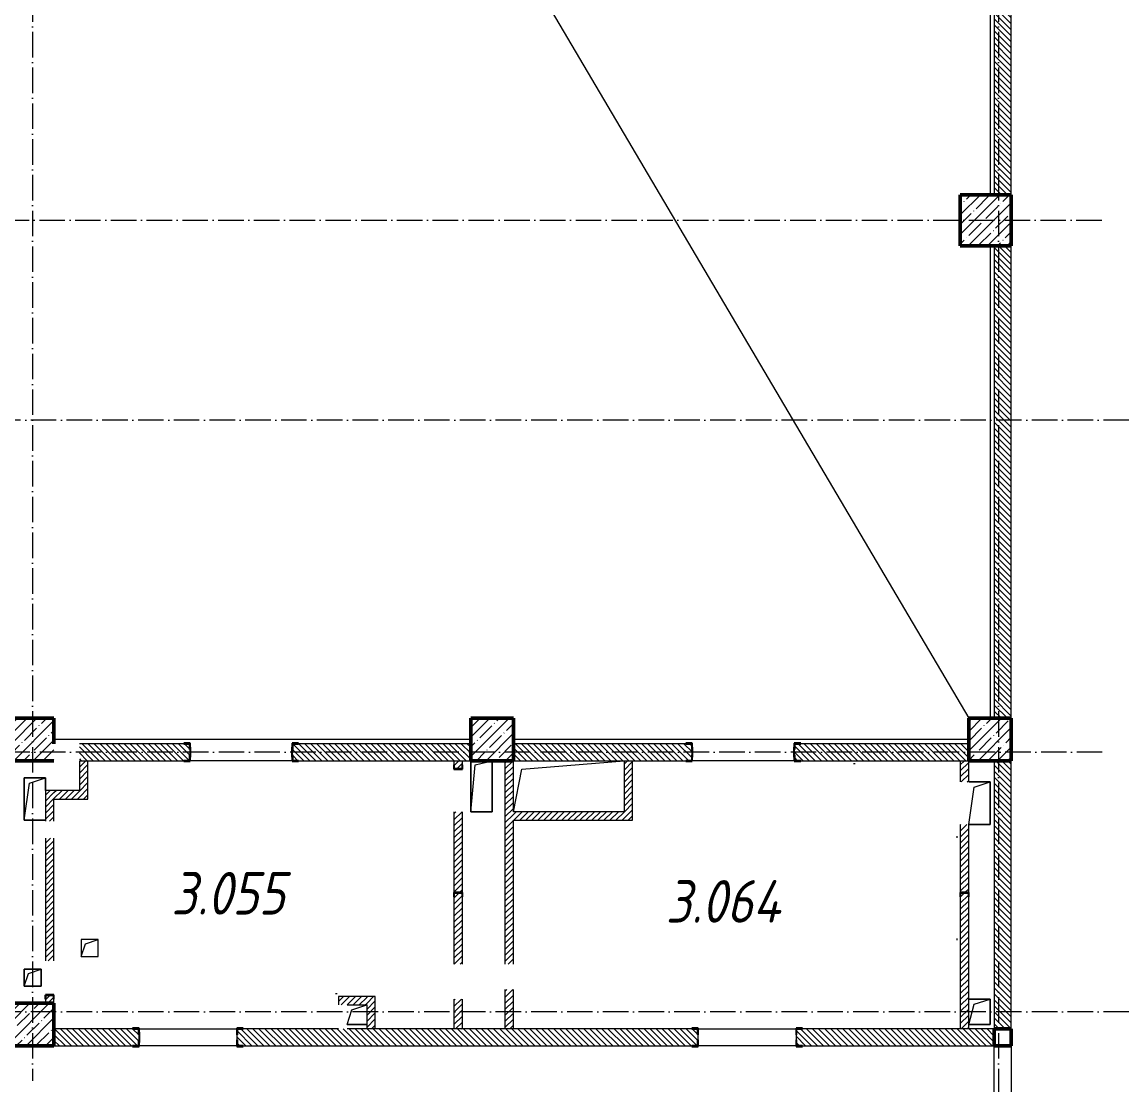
# Model space of a CAD drawing. Header units: millimetres. Extents: x -135211 to 49383, y -8033 to 228499.
# Drawn here: x -52317 to -39392, y 136453 to 148942 of the extents above; entities that cross this region are included whole.
import ezdxf

# ---------------------------------------------------------------- set-up
doc = ezdxf.new("R2010")
doc.units = ezdxf.units.MM
doc.linetypes.add('50_200_ШТРИХ_1Т_ш5_п1_п1_', pattern=[700, 500, -100, 0, -100])
for name, color, linetype, lineweight in [('A-DETL-____-OTLN-4', 7, 'Continuous', 18), ('A-FLOR-____-OTLN', 7, 'Continuous', 9), ('A-GENM-____-MCUT', 7, 'Continuous', 25), ('A-GENM-____-OTLN', 7, 'Continuous', 9), ('A-GENM-____-OTLN-1', 7, 'Continuous', 25), ('A-WALL-____-MCUT-3', 7, 'Continuous', 9), ('A-WALL-____-PATT-1', 7, 'Continuous', 9), ('A-WALL-FNSH-MCUT-1', 7, 'Continuous', 9), ('I-WALL-____-OTLN', 7, 'Continuous', 9), ('S-COLS-____-MCUT', 7, 'Continuous', 50), ('S-COLS-____-OTLN', 7, 'Continuous', 9), ('S-GRID-____-OTLN-1', 7, '50_200_ШТРИХ_1Т_ш5_п1_п1_', 9), ('Марки помещений', 7, 'Continuous', 9)]:
    doc.layers.add(name, color=color, linetype=linetype, lineweight=lineweight)
doc.styles.add('ISOCPEUR_I_2', font='isocpeui.ttf', dxfattribs={"width": 0.85, "height": 2.3})
pattern_1 = [(45, (-129942.255, 127932.027), (-35.35534, 35.35534), [])]
pattern_2 = [(135, (-129942.255, 127932.027), (-35.35534, -35.35534), [])]

# ---------------------------------------------------------------- blocks, each defined once
blk = doc.blocks.new('BSC_Колонна _Прямоугольная - 500х500-V13-АР1_План отверстий 3 этажа в осях 1-64_А-ГГ')
at = {"layer": 'S-COLS-____-OTLN'}
h = blk.add_hatch(dxfattribs=at)
h.set_pattern_fill('FP_49', color=256, style=0, pattern_type=2)
h.set_pattern_definition([(45, (-89000, -12581.04), (-114.04925, 114.04925), []), (45, (-88885.95, -12581.04), (-114.04925, 114.04925), [201.613, -40.323, 3.353, -36.97])])
h.paths.add_polyline_path([(-250, -250), (250, -250), (250, 250), (-250, 250)], flags=0)
at = {"layer": 'S-COLS-____-MCUT'}
for p, q in [((250, 250), (-250, 250)), ((-250, 250), (-250, -250)), ((250, -250), (250, 250)), ((-250, -250), (250, -250))]:
    blk.add_line(p, q, dxfattribs=at)
blk = doc.blocks.new('BSC_Колонна _Прямоугольная - 600х600-V20-АР1_План отверстий 3 этажа в осях 1-64_А-ГГ')
at = {"layer": 'S-COLS-____-OTLN'}
h = blk.add_hatch(dxfattribs=at)
h.set_pattern_fill('FP_57', color=256, style=0, pattern_type=2)
h.set_pattern_definition([(45, (-88950, -18681.04), (-114.04925, 114.04925), []), (45, (-88835.95, -18681.04), (-114.04925, 114.04925), [201.613, -40.323, 3.353, -36.97])])
h.paths.add_polyline_path([(-300, -300), (300, -300), (300, 300), (-300, 300)], flags=0)
at = {"layer": 'S-COLS-____-MCUT'}
for p, q in [((300, 300), (-300, 300)), ((-300, 300), (-300, -300)), ((300, -300), (300, 300)), ((-300, -300), (300, -300))]:
    blk.add_line(p, q, dxfattribs=at)
blk = doc.blocks.new('BSC_Колонна _Прямоугольная - 500х500-V23-АР1_План отверстий 3 этажа в осях 1-64_А-ГГ')
at = {"layer": 'S-COLS-____-OTLN'}
h = blk.add_hatch(dxfattribs=at)
h.set_pattern_fill('FP_60', color=256, style=0, pattern_type=2)
h.set_pattern_definition([(45, (-77750, -12581.04), (-114.04925, 114.04925), []), (45, (-77635.95, -12581.04), (-114.04925, 114.04925), [201.613, -40.323, 3.353, -36.97])])
h.paths.add_polyline_path([(-250, -250), (250, -250), (250, 250), (-250, 250)], flags=0)
at = {"layer": 'S-COLS-____-MCUT'}
for p, q in [((250, 250), (-250, 250)), ((-250, 250), (-250, -250)), ((250, -50), (250, 250)), ((-250, -250), (250, -250))]:
    blk.add_line(p, q, dxfattribs=at)
blk = doc.blocks.new('BSC_Колонна _Прямоугольная - 500х500-V24-АР1_План отверстий 3 этажа в осях 1-64_А-ГГ')
at = {"layer": 'S-COLS-____-OTLN'}
h = blk.add_hatch(dxfattribs=at)
h.set_pattern_fill('FP_61', color=256, style=0, pattern_type=2)
h.set_pattern_definition([(45, (-83150, -12581.04), (-114.04925, 114.04925), []), (45, (-83035.95, -12581.04), (-114.04925, 114.04925), [201.613, -40.323, 3.353, -36.97])])
h.paths.add_polyline_path([(-250, -250), (250, -250), (250, 250), (-250, 250)], flags=0)
at = {"layer": 'S-COLS-____-MCUT'}
for p, q in [((250, 250), (-250, 250)), ((-250, 250), (-250, -250)), ((250, -250), (250, 250)), ((-250, -250), (250, -250))]:
    blk.add_line(p, q, dxfattribs=at)
blk = doc.blocks.new('BSC_Колонна _Прямоугольная - 500х500-V158-АР1_План отверстий 3 этажа в осях 1-64_А-ГГ')
at = {"layer": 'S-COLS-____-OTLN'}
h = blk.add_hatch(dxfattribs=at)
h.set_pattern_fill('FP_182', color=256, style=0, pattern_type=2)
h.set_pattern_definition([(45, (-77750, -9231.04), (-114.04925, 114.04925), []), (45, (-77635.95, -9231.04), (-114.04925, 114.04925), [201.613, -40.323, 3.353, -36.97])])
h.paths.add_polyline_path([(-250, -250), (250, -250), (250, 250), (-250, 250)], flags=0)
at = {"layer": 'S-COLS-____-MCUT'}
for p, q in [((250, 250), (-250, 250)), ((-250, 250), (-250, -250)), ((250, -250), (250, 250)), ((-250, -250), (250, -250))]:
    blk.add_line(p, q, dxfattribs=at)
blk = doc.blocks.new('154_Стойка_СКБ_Уголок - СМ-2180_200-28268025-АР1_План отверстий 3 этажа в осях 1-64_А-ГГ')
at = {"layer": 'A-GENM-____-MCUT'}
for p, q in [((125, 156), (125, 81)), ((200, 156), (125, 156)), ((131, 81), (131, 150)), ((131, 150), (200, 150)), ((200, 150), (200, 156)), ((125, 81), (131, 81)), ((131, 19), (125, 19)), ((125, 19), (125, -56)), ((131, -50), (131, 19)), ((125, -56), (200, -56)), ((200, -50), (131, -50)), ((200, -56), (200, -50))]:
    blk.add_line(p, q, dxfattribs=at)
blk = doc.blocks.new('Стойка_Влож_Полоса боковая - Полоса-V165-АР1_План отверстий 3 этажа в осях 1-64_А-ГГ')
at = {"layer": 'A-GENM-____-OTLN'}
for p, q in [((-5, 60), (0, 60)), ((-5, -60), (-5, 60)), ((0, -60), (-5, -60))]:
    blk.add_line(p, q, dxfattribs=at)
blk = doc.blocks.new('154_Фахверк_СКБ_Швеллер - Тип_100_3960-28331862-АР1_План отверстий 3 этажа в осях 1-64_А-ГГ')
at = {"layer": 'A-GENM-____-MCUT'}
for p, q in [((175, 50), (125, 50)), ((125, 50), (125, -50)), ((128, 47), (175, 47)), ((128, -47), (128, 47)), ((175, 47), (175, 50)), ((125, -50), (175, -50)), ((175, -47), (128, -47)), ((175, -50), (175, -47))]:
    blk.add_line(p, q, dxfattribs=at)
blk = doc.blocks.new('154_Стойка_СКБ_Уголок - СМ-2480_200-28346303-АР1_План отверстий 3 этажа в осях 1-64_А-ГГ')
at = {"layer": 'A-GENM-____-MCUT'}
for p, q in [((125, 156), (125, 81)), ((200, 156), (125, 156)), ((131, 81), (131, 150)), ((131, 150), (200, 150)), ((200, 150), (200, 156)), ((125, 81), (131, 81)), ((131, 19), (125, 19)), ((125, 19), (125, -56)), ((131, -50), (131, 19)), ((125, -56), (200, -56)), ((200, -50), (131, -50)), ((200, -56), (200, -50))]:
    blk.add_line(p, q, dxfattribs=at)
blk = doc.blocks.new('Стойка_Влож_Полоса боковая - Полоса-28213942-АР1_План отверстий 3 этажа в осях 1-64_А-ГГ')
at = {"layer": 'A-GENM-____-OTLN'}
for p, q in [((-5, 60), (0, 60)), ((-5, -60), (-5, 60)), ((0, 31), (0, -31)), ((0, -60), (-5, -60))]:
    blk.add_line(p, q, dxfattribs=at)
blk = doc.blocks.new('154_Фахверк_СКБ_Швеллер - Тип_100_3960_зеркало-29769493-АР1_План отверстий 3 этажа в осях 1-64_А-ГГ')
at = {"layer": 'A-GENM-____-MCUT'}
for p, q in [((175, 50), (125, 50)), ((125, 50), (125, -50)), ((128, 47), (175, 47)), ((128, -47), (128, 47)), ((175, 47), (175, 50)), ((125, -50), (175, -50)), ((175, -47), (128, -47)), ((175, -50), (175, -47))]:
    blk.add_line(p, q, dxfattribs=at)
blk = doc.blocks.new('AR_Отверстие прямоугольное _в плите_ - AR_Отверстие прямоугольное _в плите_-30458127-АР1_План отверстий 3 этажа в осях 1-64_А-ГГ')
at = {"layer": 'A-GENM-____-OTLN'}
for p, q in [((100, 100), (-100, 100)), ((-100, 100), (-100, -100)), ((-100, -100), (-50, 50)), ((-50, 50), (100, 100)), ((100, -100), (100, 100)), ((-100, -100), (100, -100))]:
    blk.add_line(p, q, dxfattribs=at)
blk = doc.blocks.new('AR_Отверстие прямоугольное _в плите_ - AR_Отверстие прямоугольное _в плите_-30459229-АР1_План отверстий 3 этажа в осях 1-64_А-ГГ')
at = {"layer": 'A-GENM-____-OTLN'}
for p, q in [((125, 250), (-125, 250)), ((-125, 250), (-125, -250)), ((-125, -250), (-63, 188)), ((-63, 188), (125, 250)), ((125, 100), (125, 250)), ((-125, -250), (125, -250))]:
    blk.add_line(p, q, dxfattribs=at)
blk = doc.blocks.new('AR_Отверстие прямоугольное _в плите_ - AR_Отверстие прямоугольное _в плите_-V171-АР1_План отверстий 3 этажа в осях 1-64_А-ГГ')
at = {"layer": 'A-GENM-____-OTLN'}
for p, q in [((125, 250), (-125, 250)), ((-125, -250), (-63, 188)), ((-63, 188), (125, 250)), ((125, -250), (125, 250)), ((-125, -250), (125, -250))]:
    blk.add_line(p, q, dxfattribs=at)
blk = doc.blocks.new('AR_Отверстие прямоугольное _в плите_ - AR_Отверстие прямоугольное _в плите_-30459234-АР1_План отверстий 3 этажа в осях 1-64_А-ГГ')
at = {"layer": 'A-GENM-____-OTLN'}
for p, q in [((-125, 300), (-125, -300)), ((-75, 250), (125, 300)), ((125, -300), (125, 300)), ((-125, -300), (-75, 250)), ((-125, -300), (125, -300))]:
    blk.add_line(p, q, dxfattribs=at)
blk = doc.blocks.new('AR_Отверстие прямоугольное _в плите_ - AR_Отверстие прямоугольное _в плите_-30459207-АР1_План отверстий 3 этажа в осях 1-64_А-ГГ')
at = {"layer": 'A-GENM-____-OTLN'}
for p, q in [((100, 100), (-100, 100)), ((-100, 100), (-100, -100)), ((-100, -100), (-50, 50)), ((-50, 50), (100, 100)), ((100, -100), (100, 100)), ((-100, -100), (100, -100))]:
    blk.add_line(p, q, dxfattribs=at)
blk = doc.blocks.new('AR_Отверстие прямоугольное _в плите_ - AR_Отверстие прямоугольное _в плите_-30552510-АР1_План отверстий 3 этажа в осях 1-64_А-ГГ')
at = {"layer": 'A-GENM-____-OTLN'}
for p, q in [((-550, 200), (650, 300)), ((-650, -300), (-550, 200))]:
    blk.add_line(p, q, dxfattribs=at)
blk = doc.blocks.new('AR_Отверстие прямоугольное _в плите_ - AR_Отверстие прямоугольное _в плите_-30552839-АР1_План отверстий 3 этажа в осях 1-64_А-ГГ')
at = {"layer": 'A-GENM-____-OTLN'}
for p, q in [((-115, -115), (-58, 58)), ((-58, 58), (115, 115)), ((-115, -115), (115, -115))]:
    blk.add_line(p, q, dxfattribs=at)
blk = doc.blocks.new('AR_Отверстие прямоугольное _в плите_ - AR_Отверстие прямоугольное _в плите_-30552590-АР1_План отверстий 3 этажа в осях 1-64_А-ГГ')
at = {"layer": 'A-GENM-____-OTLN'}
for p, q in [((125, 150), (-125, 150)), ((-63, 88), (125, 150)), ((125, -150), (125, 150)), ((-125, -150), (-63, 88)), ((-125, -150), (125, -150))]:
    blk.add_line(p, q, dxfattribs=at)
blk = doc.blocks.new('BSC_Колонна _Прямоугольная1 - 200х200 _металл_-35216022-АР1_План отверстий 3 этажа в осях 1-64_А-ГГ')
at = {"layer": 'S-COLS-____-MCUT'}
for p, q in [((100, 100), (-100, 100)), ((-100, 100), (-100, -100)), ((100, -100), (100, 100)), ((-100, -100), (100, -100))]:
    blk.add_line(p, q, dxfattribs=at)

msp = doc.modelspace()

# ---------------------------------------------------------------- hatches: boundary and pattern name
at = {"layer": 'A-WALL-____-PATT-1'}
h = msp.add_hatch(dxfattribs=at)
h.set_pattern_fill('FP_6', color=256, style=0, pattern_type=2)
h.set_pattern_definition(pattern_2)
h.paths.add_polyline_path([(-40692.3, 146913.1), (-40692.3, 152313.1), (-40892.3, 152313.1), (-40892.3, 146913.1)], flags=0)
h = msp.add_hatch(dxfattribs=at)
h.set_pattern_fill('FP_6', color=256, style=0, pattern_type=2)
h.set_pattern_definition(pattern_2)
h.paths.add_polyline_path([(-40692.3, 140763.1), (-40692.3, 146313.1), (-40892.3, 146313.1), (-40892.3, 140763.1)], flags=0)
h = msp.add_hatch(dxfattribs=at)
h.set_pattern_fill('FP_6', color=256, style=0, pattern_type=2)
h.set_pattern_definition(pattern_2)
h.paths.add_polyline_path([(-49136.3, 140263.1), (-47042.3, 140263.1), (-47042.3, 140463.1), (-49136.3, 140463.1), (-49136.3, 140394.1), (-49142.3, 140394.1), (-49142.3, 140332.1), (-49136.3, 140332.1), (-49136.3, 140263.6)], flags=0)
h.paths.add_polyline_path([(-50420, 140263.1), (-50348.3, 140263.1), (-50348.3, 140332.1), (-50342.3, 140332.1), (-50342.3, 140394.1), (-50348.3, 140394.1), (-50348.3, 140463.1), (-51642.3, 140463.1), (-51642.3, 140263.1)], flags=0)
h = msp.add_hatch(dxfattribs=at)
h.set_pattern_fill('FP_6', color=256, style=0, pattern_type=2)
h.set_pattern_definition(pattern_2)
h.paths.add_polyline_path([(-43236.3, 140263.1), (-41192.3, 140263.1), (-41192.3, 140463.1), (-43236.3, 140463.1), (-43236.3, 140394.1), (-43242.3, 140394.1), (-43242.3, 140332.1), (-43236.3, 140332.1), (-43236.3, 140263.7)], flags=0)
h.paths.add_polyline_path([(-44517.3, 140263.1), (-44448.3, 140263.1), (-44448.3, 140332.1), (-44442.3, 140332.1), (-44442.3, 140394.1), (-44448.3, 140394.1), (-44448.3, 140463.1), (-46542.3, 140463.1), (-46542.3, 140263.1), (-45117.6, 140263.1)], flags=0)
h = msp.add_hatch(dxfattribs=at)
h.set_pattern_fill('FP_5', color=256, style=0, pattern_type=2)
h.set_pattern_definition(pattern_1)
h.paths.add_polyline_path([(-51542.3, 139813.1), (-51542.3, 140263.1), (-51642.3, 140263.1), (-51642.3, 139813.1)], flags=0)
h = msp.add_hatch(dxfattribs=at)
h.set_pattern_fill('FP_5', color=256, style=0, pattern_type=2)
h.set_pattern_definition(pattern_1)
h.paths.add_polyline_path([(-47242.3, 137113.1), (-47142.3, 137113.1), (-47142.3, 137463.1), (-47242.3, 137463.1), (-47242.3, 137266.4)], flags=0)
h.paths.add_polyline_path([(-47142.3, 137873.1), (-47142.3, 138663.1), (-47145.3, 138663.1), (-47145.3, 138710.1), (-47239.3, 138710.1), (-47239.3, 138663.1), (-47242.3, 138663.1), (-47242.3, 137873.1), (-47145.3, 137873.1)], flags=0)
h.paths.add_polyline_path([(-47142.3, 138713.1), (-47142.3, 139663.1), (-47242.3, 139663.1), (-47242.3, 138713.1), (-47145.3, 138713.1)], flags=0)
h.paths.add_polyline_path([(-47145.3, 140166.1), (-47145.3, 140213.1), (-47142.3, 140213.1), (-47142.3, 140263.1), (-47242.3, 140263.1), (-47242.3, 140213.1), (-47239.3, 140213.1), (-47239.3, 140166.1)], flags=0)
h = msp.add_hatch(dxfattribs=at)
h.set_pattern_fill('FP_5', color=256, style=0, pattern_type=2)
h.set_pattern_definition(pattern_1)
h.paths.add_polyline_path([(-46642.3, 137113.1), (-46542.3, 137113.1), (-46542.3, 137573.1), (-46642.3, 137573.1)], flags=0)
h.paths.add_polyline_path([(-46642.3, 137873.1), (-46542.3, 137873.1), (-46542.3, 140263.1), (-46642.3, 140263.1), (-46642.3, 138986.4)], flags=0)
h = msp.add_hatch(dxfattribs=at)
h.set_pattern_fill('FP_5', color=256, style=0, pattern_type=2)
h.set_pattern_definition(pattern_1)
h.paths.add_polyline_path([(-45142.3, 139663.1), (-45142.3, 140263.1), (-45242.3, 140263.1), (-45242.3, 139663.1)], flags=0)
h = msp.add_hatch(dxfattribs=at)
h.set_pattern_fill('FP_5', color=256, style=0, pattern_type=2)
h.set_pattern_definition(pattern_1)
h.paths.add_polyline_path([(-41292.3, 137113.1), (-41192.3, 137113.1), (-41192.3, 138663.1), (-41195.3, 138663.1), (-41195.3, 138710.1), (-41289.3, 138710.1), (-41289.3, 138663.1), (-41292.3, 138663.1)], flags=0)
h.paths.add_polyline_path([(-41192.3, 138713.1), (-41192.3, 139513.1), (-41292.3, 139513.1), (-41292.3, 138713.1), (-41195.3, 138713.1)], flags=0)
h.paths.add_polyline_path([(-41292.3, 140013.1), (-41192.3, 140013.1), (-41192.3, 140263.1), (-41292.3, 140263.1)], flags=0)
h = msp.add_hatch(dxfattribs=at)
h.set_pattern_fill('FP_6', color=256, style=0, pattern_type=2)
h.set_pattern_definition(pattern_2)
h.paths.add_polyline_path([(-40692.3, 137113.1), (-40692.3, 140263.1), (-40892.3, 140263.1), (-40892.3, 137113.1)], flags=0)
h = msp.add_hatch(dxfattribs=at)
h.set_pattern_fill('FP_5', color=256, style=0, pattern_type=2)
h.set_pattern_definition(pattern_1)
h.paths.add_polyline_path([(-52042.3, 137413.1), (-51942.3, 137413.1), (-51942.3, 137463.1), (-51945.3, 137463.1), (-51945.3, 137510.1), (-52039.3, 137510.1), (-52040.2, 137463.1), (-52042.3, 137463.1)], flags=0)
h.paths.add_polyline_path([(-52021.4, 137913.1), (-51942.3, 137913.1), (-51942.3, 139353.1), (-52042.3, 139353.1), (-52042.3, 137913.1)], flags=0)
h.paths.add_polyline_path([(-51953.1, 139553.1), (-51942.3, 139553.1), (-51942.3, 139913.1), (-52042.3, 139913.1), (-52042.3, 139553.1)], flags=0)
h = msp.add_hatch(dxfattribs=at)
h.set_pattern_fill('FP_5', color=256, style=0, pattern_type=2)
h.set_pattern_definition(pattern_1)
h.paths.add_polyline_path([(-51942.3, 139813.1), (-51642.3, 139813.1), (-51642.3, 139913.1), (-51942.3, 139913.1)], flags=0)
h = msp.add_hatch(dxfattribs=at)
h.set_pattern_fill('FP_5', color=256, style=0, pattern_type=2)
h.set_pattern_definition(pattern_1)
h.paths.add_polyline_path([(-46542.3, 139563.1), (-45142.3, 139563.1), (-45142.3, 139663.1), (-46542.3, 139663.1)], flags=0)
h = msp.add_hatch(dxfattribs=at)
h.set_pattern_fill('FP_5', color=256, style=0, pattern_type=2)
h.set_pattern_definition(pattern_1)
h.paths.add_polyline_path([(-48497.3, 137393.1), (-48497.3, 137493.1), (-48597.3, 137493.1), (-48597.3, 137393.1)], flags=0)
h = msp.add_hatch(dxfattribs=at)
h.set_pattern_fill('FP_5', color=256, style=0, pattern_type=2)
h.set_pattern_definition(pattern_1)
h.paths.add_polyline_path([(-48267.3, 137393.1), (-48267.3, 137493.1), (-48497.3, 137493.1), (-48497.3, 137393.1)], flags=0)
h = msp.add_hatch(dxfattribs=at)
h.set_pattern_fill('FP_5', color=256, style=0, pattern_type=2)
h.set_pattern_definition(pattern_1)
h.paths.add_polyline_path([(-48267.3, 137113.1), (-48167.3, 137113.1), (-48167.3, 137493.1), (-48267.3, 137493.1), (-48267.3, 137266.4)], flags=0)
h = msp.add_hatch(dxfattribs=at)
h.set_pattern_fill('FP_6', color=256, style=0, pattern_type=2)
h.set_pattern_definition(pattern_2)
h.paths.add_polyline_path([(-40892.3, 136913.1), (-40892.3, 137113.1), (-43216.3, 137112.6), (-43216.3, 137044.1), (-43222.3, 137044.1), (-43222.3, 136982.1), (-43216.3, 136982.1), (-43216.3, 136913.1), (-41582.7, 136913.1)], flags=0)
h.paths.add_polyline_path([(-45117.6, 136913.1), (-44378.3, 136913.1), (-44378.3, 136982.1), (-44372.3, 136982.1), (-44372.3, 137044.1), (-44378.3, 137044.1), (-44378.3, 137113.1), (-49786.3, 137113.1), (-49786.3, 137044.1), (-49792.3, 137044.1), (-49792.3, 136982.1), (-49786.3, 136982.1), (-49786.3, 136913.1), (-46885.1, 136913.1)], flags=0)
h.paths.add_polyline_path([(-51017.3, 136913.1), (-50948.3, 136913.1), (-50948.3, 136982.1), (-50942.3, 136982.1), (-50942.3, 137044.1), (-50948.3, 137044.1), (-50948.3, 137113.1), (-51942.3, 137113.1), (-51942.3, 136913.1)], flags=0)

# ---------------------------------------------------------------- linework, layer by layer
at = {"layer": 'A-DETL-____-OTLN-4'}
msp.add_line((-58592.3, 170263.1), (-41192.3, 140763.1), dxfattribs=at)
at = {"layer": 'A-FLOR-____-OTLN'}
for p, q in [((-40942.3, 152313.1), (-40942.3, 146913.1)), ((-40942.3, 146313.1), (-40942.3, 140763.1)), ((-47042.3, 140513.1), (-51942.3, 140513.1)), ((-41192.3, 140513.1), (-46542.3, 140513.1)), ((-47042.3, 139663.1), (-47042.3, 140263.1)), ((-46792.3, 140263.1), (-46792.3, 139663.1)), ((-52292.3, 140063.1), (-52042.3, 140063.1)), ((-52292.3, 139563.1), (-52292.3, 140063.1)), ((-52042.3, 140063.1), (-52042.3, 139913.1)), ((-41192.3, 140013.1), (-40942.3, 140013.1)), ((-40942.3, 140013.1), (-40942.3, 139513.1)), ((-46792.3, 139663.1), (-47042.3, 139663.1)), ((-52042.3, 139563.1), (-52292.3, 139563.1)), ((-40942.3, 139513.1), (-41192.3, 139513.1)), ((-52292.3, 137813.1), (-52092.3, 137813.1)), ((-52292.3, 137613.1), (-52292.3, 137813.1)), ((-52092.3, 137813.1), (-52092.3, 137613.1)), ((-52092.3, 137613.1), (-52292.3, 137613.1)), ((-41192.3, 137463.1), (-40942.3, 137463.1)), ((-40942.3, 137463.1), (-40942.3, 137163.1)), ((-48267.3, 137163.1), (-48497.3, 137163.1)), ((-40942.3, 137163.1), (-41192.3, 137163.1))]:
    msp.add_line(p, q, dxfattribs=at)
at = {"layer": 'A-WALL-____-MCUT-3'}
for p, q in [((-40892.3, 152313.1), (-40892.3, 146913.1)), ((-40692.3, 146913.1), (-40692.3, 152313.1)), ((-40892.3, 146313.1), (-40892.3, 140763.1)), ((-40692.3, 140763.1), (-40692.3, 146313.1)), ((-50417.3, 140463.1), (-51642.3, 140463.1)), ((-47042.3, 140463.1), (-49067.3, 140463.1)), ((-44517.3, 140463.1), (-46542.3, 140463.1)), ((-41192.3, 140463.1), (-43167.3, 140463.1)), ((-51642.3, 140263.1), (-50417.3, 140263.1)), ((-49067.3, 140263.1), (-47042.3, 140263.1)), ((-46542.3, 140263.1), (-44517.3, 140263.1)), ((-43167.3, 140263.1), (-41192.3, 140263.1)), ((-40892.3, 140263.1), (-40892.3, 137113.1)), ((-40692.3, 137113.1), (-40692.3, 140263.1)), ((-51017.3, 137113.1), (-51942.3, 137113.1)), ((-50942.3, 136982.1), (-50942.3, 137044.1)), ((-49792.3, 137044.1), (-49792.3, 136982.1)), ((-48597.3, 137113.1), (-49717.3, 137113.1)), ((-44447.3, 137113.1), (-48497.3, 137113.1)), ((-44372.3, 136982.1), (-44372.3, 137044.1)), ((-43222.3, 137044.1), (-43222.3, 136982.1)), ((-40892.3, 137113.1), (-43147.3, 137113.1)), ((-51942.3, 136913.1), (-51017.3, 136913.1)), ((-49717.3, 136913.1), (-44447.3, 136913.1)), ((-43147.3, 136913.1), (-40892.3, 136913.1))]:
    msp.add_line(p, q, dxfattribs=at)
at = {"layer": 'A-WALL-FNSH-MCUT-1'}
for p, q in [((-51642.3, 140263.1), (-51642.3, 140263.1)), ((-51642.3, 140263.1), (-51642.3, 139913.1)), ((-51542.3, 139813.1), (-51542.3, 140263.1)), ((-47242.3, 140263.1), (-47242.3, 140213.1)), ((-47142.3, 140213.1), (-47142.3, 140263.1)), ((-46642.3, 140263.1), (-46642.3, 137873.1)), ((-46542.3, 139663.1), (-46542.3, 140263.1)), ((-45242.3, 140263.1), (-45242.3, 139663.1)), ((-45142.3, 139563.1), (-45142.3, 140263.1)), ((-41292.3, 140263.1), (-41292.3, 140013.1)), ((-41192.3, 140013.1), (-41192.3, 140263.1)), ((-42527.3, 140228.1), (-42547.3, 140228.1)), ((-52042.3, 139913.1), (-52042.3, 139553.1)), ((-51642.3, 139913.1), (-52042.3, 139913.1)), ((-51942.3, 139553.1), (-51942.3, 139813.1)), ((-51942.3, 139813.1), (-51542.3, 139813.1)), ((-47242.3, 139663.1), (-47242.3, 138713.1)), ((-47142.3, 138713.1), (-47142.3, 139663.1)), ((-45242.3, 139663.1), (-46542.3, 139663.1)), ((-46542.3, 137873.1), (-46542.3, 139563.1)), ((-46542.3, 139563.1), (-45142.3, 139563.1)), ((-41292.3, 139513.1), (-41292.3, 138713.1)), ((-41192.3, 138713.1), (-41192.3, 139513.1)), ((-52042.3, 139353.1), (-52042.3, 137913.1)), ((-51942.3, 137913.1), (-51942.3, 139353.1)), ((-41327.3, 139358.1), (-41327.3, 139378.1)), ((-47242.3, 138663.1), (-47242.3, 137873.1)), ((-47142.3, 137873.1), (-47142.3, 138663.1)), ((-41292.3, 138663.1), (-41292.3, 137113.1)), ((-41192.3, 137113.1), (-41192.3, 138663.1)), ((-41327.3, 138153.1), (-41327.3, 138173.1)), ((-48632.3, 137528.1), (-48612.3, 137528.1)), ((-46642.3, 137573.1), (-46642.3, 137113.1)), ((-46542.3, 137113.1), (-46542.3, 137573.1)), ((-52042.3, 137463.1), (-52042.3, 137413.1)), ((-51942.3, 137413.1), (-51942.3, 137463.1)), ((-48597.3, 137493.1), (-48597.3, 137393.1)), ((-48167.3, 137493.1), (-48597.3, 137493.1)), ((-48167.3, 137113.1), (-48167.3, 137493.1)), ((-47242.3, 137463.1), (-47242.3, 137113.1)), ((-47142.3, 137113.1), (-47142.3, 137463.1)), ((-48497.3, 137393.1), (-48267.3, 137393.1)), ((-48267.3, 137393.1), (-48267.3, 137113.1))]:
    msp.add_line(p, q, dxfattribs=at)
at = {"layer": 'I-WALL-____-OTLN'}
for p, q in [((-49142.3, 140263.1), (-50342.3, 140263.1)), ((-43242.3, 140263.1), (-44442.3, 140263.1)), ((-50942.3, 137113.1), (-49792.3, 137113.1)), ((-44372.3, 137113.1), (-43222.3, 137113.1)), ((-49792.3, 136913.1), (-50942.3, 136913.1)), ((-43222.3, 136913.1), (-44372.3, 136913.1)), ((-40892.3, 134713.1), (-40892.3, 136913.1)), ((-40692.3, 136913.1), (-40692.3, 134713.1))]:
    msp.add_line(p, q, dxfattribs=at)
at = {"layer": 'S-GRID-____-OTLN-1', "color": 251, "ltscale": 0.6, "true_color": 0x636466}
for p, q in [((-52192.3, 177813), (-52192.3, 136501.9)), ((-40842.3, 177813), (-40842.3, 123449.4)), ((-62615.5, 146613.1), (-39623.5, 146613.1)), ((-25867.8, 144263.1), (-62615.5, 144263.1)), ((-39623.5, 140363.1), (-62615.5, 140363.1)), ((-25867.8, 137313.1), (-134372.1, 137313.1))]:
    msp.add_line(p, q, dxfattribs=at)

# ---------------------------------------------------------------- block references
at = {"layer": 'A-GENM-____-OTLN', "rotation": 180}
for name, p in [('Стойка_Влож_Полоса боковая - Полоса-28213942-АР1_План отверстий 3 этажа в осях 1-64_А-ГГ', (-50342.3, 140363.1)), ('Стойка_Влож_Полоса боковая - Полоса-28213942-АР1_План отверстий 3 этажа в осях 1-64_А-ГГ', (-44442.3, 140363.1)), ('Стойка_Влож_Полоса боковая - Полоса-V165-АР1_План отверстий 3 этажа в осях 1-64_А-ГГ', (-50942.3, 137013.1))]:
    msp.add_blockref(name, p, dxfattribs=at)
at = {"layer": 'A-GENM-____-OTLN'}
for name, p in [('Стойка_Влож_Полоса боковая - Полоса-28213942-АР1_План отверстий 3 этажа в осях 1-64_А-ГГ', (-49142.3, 140363.1)), ('Стойка_Влож_Полоса боковая - Полоса-28213942-АР1_План отверстий 3 этажа в осях 1-64_А-ГГ', (-43242.3, 140363.1)), ('AR_Отверстие прямоугольное _в плите_ - AR_Отверстие прямоугольное _в плите_-30459234-АР1_План отверстий 3 этажа в осях 1-64_А-ГГ', (-46917.3, 139963.1)), ('AR_Отверстие прямоугольное _в плите_ - AR_Отверстие прямоугольное _в плите_-30552510-АР1_План отверстий 3 этажа в осях 1-64_А-ГГ', (-45892.3, 139963.1)), ('AR_Отверстие прямоугольное _в плите_ - AR_Отверстие прямоугольное _в плите_-30459229-АР1_План отверстий 3 этажа в осях 1-64_А-ГГ', (-52167.3, 139813.1)), ('AR_Отверстие прямоугольное _в плите_ - AR_Отверстие прямоугольное _в плите_-V171-АР1_План отверстий 3 этажа в осях 1-64_А-ГГ', (-41067.3, 139763.1)), ('AR_Отверстие прямоугольное _в плите_ - AR_Отверстие прямоугольное _в плите_-30459207-АР1_План отверстий 3 этажа в осях 1-64_А-ГГ', (-51522.6, 138063.1)), ('AR_Отверстие прямоугольное _в плите_ - AR_Отверстие прямоугольное _в плите_-30458127-АР1_План отверстий 3 этажа в осях 1-64_А-ГГ', (-52192.3, 137713.1)), ('AR_Отверстие прямоугольное _в плите_ - AR_Отверстие прямоугольное _в плите_-30552590-АР1_План отверстий 3 этажа в осях 1-64_А-ГГ', (-41067.3, 137313.1)), ('AR_Отверстие прямоугольное _в плите_ - AR_Отверстие прямоугольное _в плите_-30552839-АР1_План отверстий 3 этажа в осях 1-64_А-ГГ', (-48382.3, 137278.1))]:
    msp.add_blockref(name, p, dxfattribs=at)
at = {"layer": 'A-GENM-____-OTLN-1'}
for name, p, rotation in [('154_Стойка_СКБ_Уголок - СМ-2480_200-28346303-АР1_План отверстий 3 этажа в осях 1-64_А-ГГ', (-50217.3, 140413.1), 180), ('154_Стойка_СКБ_Уголок - СМ-2480_200-28346303-АР1_План отверстий 3 этажа в осях 1-64_А-ГГ', (-44317.3, 140413.1), 180), ('154_Фахверк_СКБ_Швеллер - Тип_100_3960_зеркало-29769493-АР1_План отверстий 3 этажа в осях 1-64_А-ГГ', (-47192.3, 140038.1), 90), ('154_Фахверк_СКБ_Швеллер - Тип_100_3960-28331862-АР1_План отверстий 3 этажа в осях 1-64_А-ГГ', (-47192.3, 138838.1), 270), ('154_Фахверк_СКБ_Швеллер - Тип_100_3960-28331862-АР1_План отверстий 3 этажа в осях 1-64_А-ГГ', (-41242.3, 138838.1), 270), ('154_Фахверк_СКБ_Швеллер - Тип_100_3960_зеркало-29769493-АР1_План отверстий 3 этажа в осях 1-64_А-ГГ', (-51992.3, 137638.1), 269.9999999999998), ('154_Стойка_СКБ_Уголок - СМ-2180_200-28268025-АР1_План отверстий 3 этажа в осях 1-64_А-ГГ', (-50817.3, 137063.1), 180), ('154_Стойка_СКБ_Уголок - СМ-2180_200-28268025-АР1_План отверстий 3 этажа в осях 1-64_А-ГГ', (-44247.3, 137063.1), 180)]:
    msp.add_blockref(name, p, dxfattribs=dict(at, rotation=rotation))
for name, p in [('154_Стойка_СКБ_Уголок - СМ-2480_200-28346303-АР1_План отверстий 3 этажа в осях 1-64_А-ГГ', (-49267.3, 140313.1)), ('154_Стойка_СКБ_Уголок - СМ-2480_200-28346303-АР1_План отверстий 3 этажа в осях 1-64_А-ГГ', (-43367.3, 140313.1)), ('154_Стойка_СКБ_Уголок - СМ-2180_200-28268025-АР1_План отверстий 3 этажа в осях 1-64_А-ГГ', (-49917.3, 136963.1)), ('154_Стойка_СКБ_Уголок - СМ-2180_200-28268025-АР1_План отверстий 3 этажа в осях 1-64_А-ГГ', (-43347.3, 136963.1))]:
    msp.add_blockref(name, p, dxfattribs=at)
at = {"layer": 'S-COLS-____-OTLN'}
for name, p in [('BSC_Колонна _Прямоугольная - 600х600-V20-АР1_План отверстий 3 этажа в осях 1-64_А-ГГ', (-40992.3, 146613.1)), ('BSC_Колонна _Прямоугольная - 500х500-V23-АР1_План отверстий 3 этажа в осях 1-64_А-ГГ', (-52192.3, 140513.1)), ('BSC_Колонна _Прямоугольная - 500х500-V24-АР1_План отверстий 3 этажа в осях 1-64_А-ГГ', (-46792.3, 140513.1)), ('BSC_Колонна _Прямоугольная - 500х500-V13-АР1_План отверстий 3 этажа в осях 1-64_А-ГГ', (-40942.3, 140513.1)), ('BSC_Колонна _Прямоугольная - 500х500-V158-АР1_План отверстий 3 этажа в осях 1-64_А-ГГ', (-52192.3, 137163.1))]:
    msp.add_blockref(name, p, dxfattribs=at)
at = {"layer": 'S-COLS-____-OTLN', "rotation": 270.0000000000001}
msp.add_blockref('BSC_Колонна _Прямоугольная1 - 200х200 _металл_-35216022-АР1_План отверстий 3 этажа в осях 1-64_А-ГГ', (-40792.3, 137013.1), dxfattribs=at)

# ---------------------------------------------------------------- texts
at = {"layer": 'Марки помещений', "char_height": 500, "attachment_point": 1, "style": 'ISOCPEUR_I_2'}
for s, insert, width in [('3.055', (-50562, 138955.6), 785.654), ('3.064', (-44752.9, 138860.4), 817.721)]:
    msp.add_mtext(s, dxfattribs=dict(at, insert=insert, width=width))

doc.saveas('drawing.dxf')
